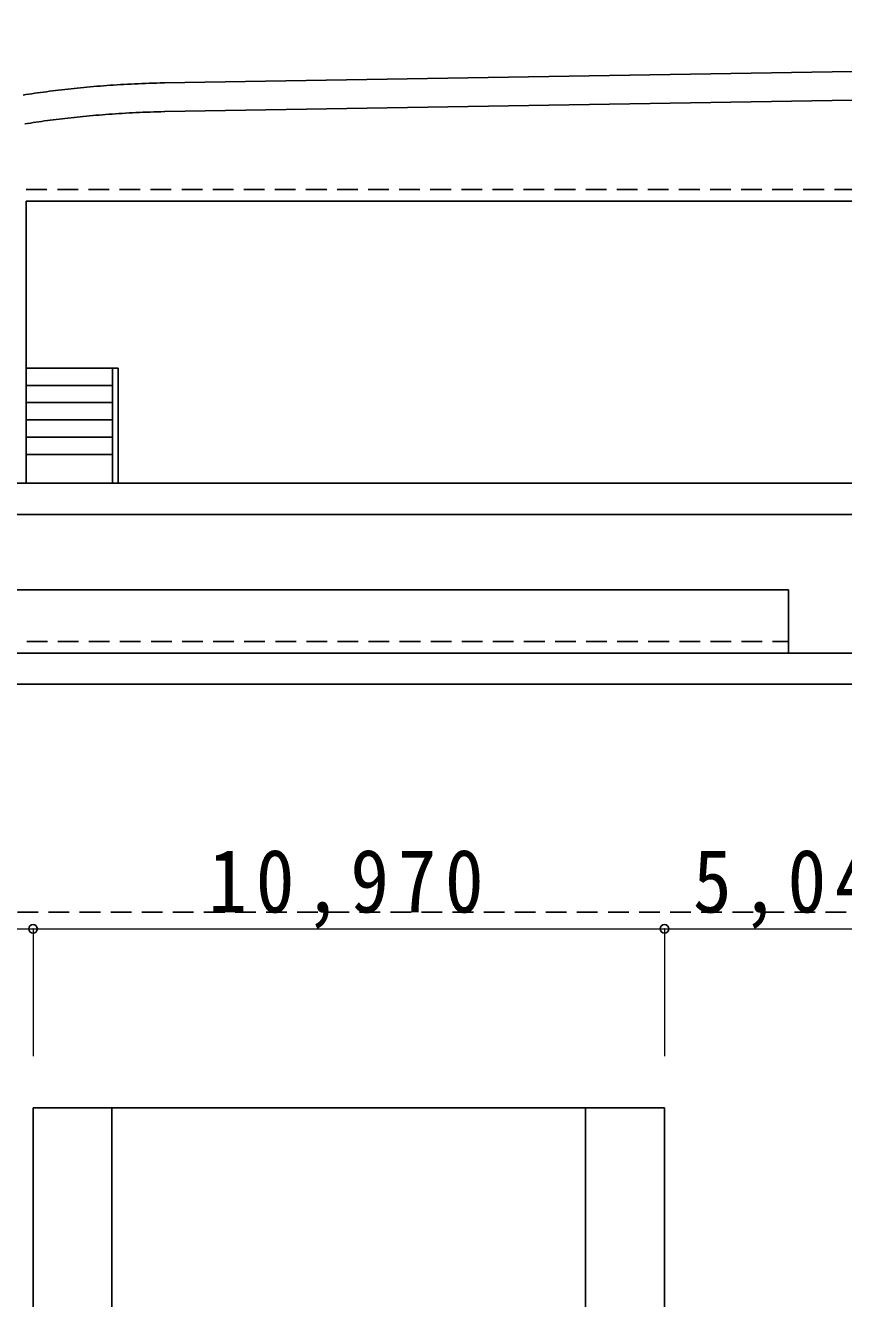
# Model space of a CAD drawing. Units: millimetres at full size, sheet at 1:300. Extents: x -143947 to 121650, y -84600 to 84600.
# Drawn here: x -49532 to -35319, y 28937 to 51049 of the extents above; entities that cross this region are included whole.
import ezdxf

# ---------------------------------------------------------------- set-up
doc = ezdxf.new("R2010")
doc.units = ezdxf.units.MM
doc.header["$LTSCALE"] = 300
doc.header["$PDMODE"] = 32
doc.header["$PDSIZE"] = 150
doc.linetypes.add('DASHED1', pattern=[1.8, 1.2, -0.6])
doc.layers.add('0-7_ハッチ', color=3, linetype='Continuous', lineweight=25)
doc.styles.add('ＭＳ ゴシック', font='')
doc.styles.get('ＭＳ ゴシック').set_extended_font_data('MS Gothic')

msp = doc.modelspace()

# ---------------------------------------------------------------- linework, layer by layer
at = {"layer": '0-7_ハッチ'}
for p, q in [((-47119.1, 50053.9), (13774.3, 51048.8)), ((-47110.9, 49554), (13782.4, 50548.9)), ((-47732.7, 49529.1), (-47672.9, 49532.2)), ((-47672.9, 49532.2), (-47612.6, 49535.2)), ((-47612.6, 49535.2), (-47551.9, 49538)), ((-47551.9, 49538), (-47490.8, 49540.6)), ((-47490.8, 49540.6), (-47429.1, 49543)), ((-47429.1, 49543), (-47367.1, 49545.3)), ((-47367.1, 49545.3), (-47304.5, 49547.3)), ((-47304.5, 49547.3), (-47241.5, 49549.2)), ((-47241.5, 49549.2), (-47178, 49550.8)), ((-47178, 49550.8), (-47114.1, 49552.2)), ((-49543.8, 49338.7), (-49495.8, 49346.4)), ((-49495.8, 49346.4), (-49447.4, 49353.9)), ((-49447.4, 49353.9), (-49398.8, 49361.3)), ((-49398.8, 49361.3), (-49350, 49368.5)), ((-49350, 49368.5), (-49300.8, 49375.7)), ((-49300.8, 49375.7), (-49251.4, 49382.7)), ((-49251.4, 49382.7), (-49201.7, 49389.7)), ((-49201.7, 49389.7), (-49151.7, 49396.5)), ((-49151.7, 49396.5), (-49101.4, 49403.2)), ((-49101.4, 49403.2), (-49050.9, 49409.7)), ((-49050.9, 49409.7), (-49000, 49416.2)), ((-49000, 49416.2), (-48948.8, 49422.5)), ((-48948.8, 49422.5), (-48897.2, 49428.7)), ((-48897.2, 49428.7), (-48845.4, 49434.8)), ((-48845.4, 49434.8), (-48793.2, 49440.8)), ((-48793.2, 49440.8), (-48740.7, 49446.7)), ((-48740.7, 49446.7), (-48687.9, 49452.4)), ((-48687.9, 49452.4), (-48634.7, 49458)), ((-48634.7, 49458), (-48581.2, 49463.5)), ((-48581.2, 49463.5), (-48527.3, 49468.8)), ((-48527.3, 49468.8), (-48473, 49474.1)), ((-48473, 49474.1), (-48418.4, 49479.2)), ((-48418.4, 49479.2), (-48363.4, 49484.1)), ((-48363.4, 49484.1), (-48308.1, 49488.9)), ((-48308.1, 49488.9), (-48252.3, 49493.6)), ((-48252.3, 49493.6), (-48196.2, 49498.2)), ((-48196.2, 49498.2), (-48139.7, 49502.6)), ((-48139.7, 49502.6), (-48082.8, 49506.8)), ((-48082.8, 49506.8), (-48025.5, 49510.9)), ((-48025.5, 49510.9), (-47967.8, 49514.9)), ((-47967.8, 49514.9), (-47909.6, 49518.7)), ((-47909.6, 49518.7), (-47851.1, 49522.3)), ((-47851.1, 49522.3), (-47792.1, 49525.8)), ((-47792.1, 49525.8), (-47732.7, 49529.1)), ((-49520.9, 47997.4), (25979.1, 47997.4)), ((-49520.9, 43097.4), (-49520.9, 47997.4)), ((-49520.9, 45097.4), (-47920.9, 45097.4)), ((-48020.9, 43097.4), (-48020.9, 45097.4)), ((-47920.9, 43097.4), (-47920.9, 45097.4)), ((-49520.9, 44797.4), (-48020.9, 44797.4)), ((-49520.9, 44497.4), (-48020.9, 44497.4)), ((-49520.9, 44197.4), (-48020.9, 44197.4)), ((-49520.9, 43897.4), (-48020.9, 43897.4)), ((-49520.9, 43597.4), (-48020.9, 43597.4)), ((-58350.9, 43097.4), (34309.1, 43097.4)), ((-56490.9, 41247.4), (-36274.4, 41247.4)), ((-36277.8, 41247.2), (-36277.8, 40147.2)), ((-55250.9, 40147.4), (31459.1, 40147.4)), ((-54710.9, 39607.4), (30919.1, 39607.4)), ((-49400.9, 32247.4), (-38430.9, 32247.4)), ((-49400.9, 8707.4), (-49400.9, 32247.4)), ((-48030.9, 8707.4), (-48030.9, 32247.4)), ((-39800.9, 8707.4), (-39800.9, 32247.4)), ((-38430.9, 8707.4), (-38430.9, 32247.4))]:
    msp.add_line(p, q, dxfattribs=at)
at = {"layer": '0-7_ハッチ', "linetype": 'DASHED1'}
for p, q in [((-52218.3, 48197.4), (26179.1, 48197.4)), ((-50750.9, 35647.4), (26959.1, 35647.4))]:
    msp.add_line(p, q, dxfattribs=at)
at = {"layer": '0-7_ハッチ', "color": 4, "lineweight": 9}
for p, q in [((-55450.9, 35357.9), (-49400.9, 35357.9)), ((-49400.9, 35357.9), (-49400.9, 33147.4)), ((-49400.9, 35357.9), (-38430.9, 35357.9)), ((-38430.9, 35357.9), (-38430.9, 33147.4)), ((-38430.9, 35357.9), (-33390.9, 35357.9))]:
    msp.add_line(p, q, dxfattribs=at)
at = {"layer": '0-7_ハッチ'}
for points in [[(-47125.2, 50052.1), (-47190.1, 50050.7), (-47255.3, 50049), (-47320, 50047.1), (-47384.2, 50045), (-47448, 50042.7), (-47511.3, 50040.2), (-47574.1, 50037.5), (-47636.4, 50034.6), (-47698.3, 50031.6), (-47759.8, 50028.4), (-47820.8, 50025), (-47881.3, 50021.4), (-47941.5, 50017.6), (-48001.1, 50013.7), (-48060.4, 50009.7), (-48119.3, 50005.5), (-48177.7, 50001.1), (-48235.8, 49996.6), (-48293.4, 49991.9), (-48350.7, 49987.1), (-48407.6, 49982.2), (-48464.1, 49977.1), (-48520.2, 49971.8), (-48575.9, 49966.5), (-48631.3, 49961), (-48686.4, 49955.3), (-48741, 49949.6), (-48795.4, 49943.7), (-48849.4, 49937.7), (-48903.1, 49931.5), (-48956.4, 49925.2), (-49009.4, 49918.8), (-49062.1, 49912.3), (-49114.6, 49905.7), (-49166.7, 49898.9), (-49218.5, 49892), (-49270, 49885), (-49321.2, 49877.8), (-49372.1, 49870.6)], [(-49372.1, 49870.6), (-49422.8, 49863.2), (-49473.2, 49855.7), (-49523.4, 49848.1), (-49573.2, 49840.3)], [(-57850.9, -292.6), (-57850.9, 42557.4), (33809.1, 42557.4)]]:
    msp.add_lwpolyline(points, dxfattribs=at)
at = {"layer": '0-7_ハッチ', "linetype": 'DASHED1'}
msp.add_lwpolyline([(-55450.9, 607.4), (-55450.9, 40347.4), (-36276.1, 40347.4)], dxfattribs=at)
at = {"layer": '0-7_ハッチ', "color": 4}
for p in [(-49400.9, 35357.9), (-38430.9, 35357.9)]:
    msp.add_point(p, dxfattribs=at)

# ---------------------------------------------------------------- texts
at = {"layer": '0-7_ハッチ', "color": 7, "char_height": 1100, "attachment_point": 7, "style": 'ＭＳ ゴシック'}
for s, insert in [('\\T1.22;\\W0.9;10,970', (-46353.4, 35357.9)), ('\\T1.22;\\W0.9;5,040', (-37935.9, 35357.9))]:
    msp.add_mtext(s, dxfattribs=dict(at, insert=insert))

doc.saveas('drawing.dxf')
